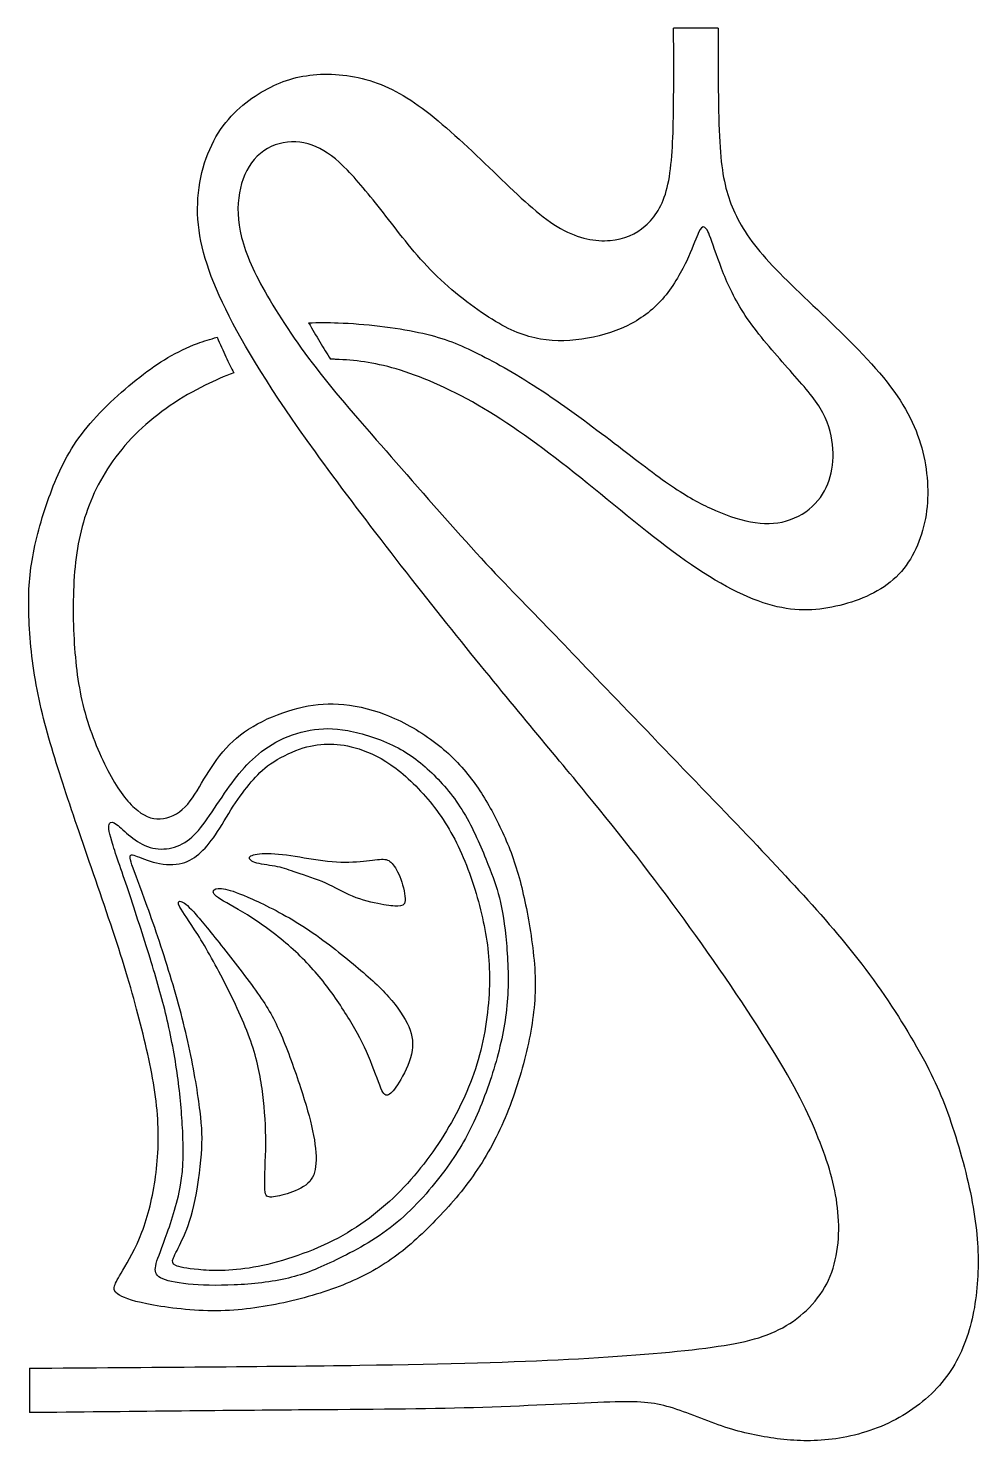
# Model space of a CAD drawing. Extents: x -11 to 8.6, y -2.9 to 35.2.
# Drawn here: x -2.826 to -0.276, y 13.493 to 17.286 of the extents above; entities that cross this region are included whole.
import ezdxf

# ---------------------------------------------------------------- set-up
doc = ezdxf.new("R2010")
doc.units = 0
doc.header["$MEASUREMENT"] = 0
doc.layers.add('LAYER_1', color=7, linetype='CONTINUOUS')

msp = doc.modelspace()

# ---------------------------------------------------------------- linework, layer by layer
at = {"layer": 'LAYER_1'}
for points, knots in [([(-2.8227, 13.68996), (-2.50197, 13.69215), (-2.18125, 13.69437), (-1.9369, 13.69787), (-1.9369, 13.69787), (-1.69255, 13.70137), (-1.52455, 13.70622), (-1.37707, 13.71384), (-1.37707, 13.71384), (-1.22958, 13.72147), (-1.10257, 13.73194), (-1.00894, 13.74398), (-1.00894, 13.74398), (-0.91531, 13.75603), (-0.85501, 13.76972), (-0.80237, 13.79865), (-0.80237, 13.79865), (-0.74973, 13.82757), (-0.70469, 13.87179), (-0.67939, 13.92644), (-0.67939, 13.92644), (-0.65408, 13.9811), (-0.64843, 14.04621), (-0.65406, 14.10849), (-0.65406, 14.10849), (-0.65969, 14.17079), (-0.67657, 14.23028), (-0.70189, 14.29537), (-0.70189, 14.29537), (-0.7272, 14.36048), (-0.76098, 14.43122), (-0.82085, 14.53006), (-0.82085, 14.53006), (-0.88073, 14.62893), (-0.96674, 14.75595), (-1.05113, 14.8729), (-1.05113, 14.8729), (-1.13553, 14.98984), (-1.21831, 15.09674), (-1.31074, 15.21006), (-1.31074, 15.21006), (-1.40317, 15.3234), (-1.50528, 15.44317), (-1.6387, 15.60832), (-1.6387, 15.60832), (-1.77213, 15.7735), (-1.9369, 15.98411), (-2.05585, 16.14887), (-2.05585, 16.14887), (-2.1748, 16.31364), (-2.24796, 16.43263), (-2.29657, 16.53187), (-2.29657, 16.53187), (-2.3452, 16.63114), (-2.36932, 16.71073), (-2.37172, 16.78749), (-2.37172, 16.78749), (-2.37415, 16.86424), (-2.35485, 16.93819), (-2.32271, 16.99404), (-2.32271, 16.99404), (-2.29056, 17.0499), (-2.24554, 17.08769), (-2.20094, 17.11421), (-2.20094, 17.11421), (-2.15633, 17.14073), (-2.11212, 17.156), (-2.06148, 17.16083), (-2.06148, 17.16083), (-2.01085, 17.16566), (-1.95378, 17.16001), (-1.89993, 17.14195), (-1.89993, 17.14195), (-1.84607, 17.12387), (-1.79542, 17.0933), (-1.73757, 17.0463), (-1.73757, 17.0463), (-1.6797, 16.99929), (-1.61457, 16.93577), (-1.55632, 16.87992), (-1.55632, 16.87992), (-1.49804, 16.82405), (-1.44659, 16.77582), (-1.39798, 16.7481), (-1.39798, 16.7481), (-1.34935, 16.72036), (-1.30351, 16.71312), (-1.26534, 16.71633), (-1.26534, 16.71633), (-1.22717, 16.71954), (-1.19661, 16.73323), (-1.1709, 16.75572), (-1.1709, 16.75572), (-1.14519, 16.77823), (-1.12426, 16.80958), (-1.11221, 16.85821), (-1.11221, 16.85821), (-1.10017, 16.90684), (-1.09694, 16.97275), (-1.09555, 17.04688), (-1.09555, 17.04688), (-1.09415, 17.12103), (-1.09461, 17.20339), (-1.09503, 17.28576)], [0, 0, 0, 0, 0.037037, 0.037037, 0.037037, 0.037037, 0.0740741, 0.0740741, 0.0740741, 0.0740741, 0.1111111, 0.1111111, 0.1111111, 0.1111111, 0.1481481, 0.1481481, 0.1481481, 0.1481481, 0.1851852, 0.1851852, 0.1851852, 0.1851852, 0.2222222, 0.2222222, 0.2222222, 0.2222222, 0.2592593, 0.2592593, 0.2592593, 0.2592593, 0.2962963, 0.2962963, 0.2962963, 0.2962963, 0.3333333, 0.3333333, 0.3333333, 0.3333333, 0.3703704, 0.3703704, 0.3703704, 0.3703704, 0.4074074, 0.4074074, 0.4074074, 0.4074074, 0.4444444, 0.4444444, 0.4444444, 0.4444444, 0.4814815, 0.4814815, 0.4814815, 0.4814815, 0.5185185, 0.5185185, 0.5185185, 0.5185185, 0.5555556, 0.5555556, 0.5555556, 0.5555556, 0.5925926, 0.5925926, 0.5925926, 0.5925926, 0.6296296, 0.6296296, 0.6296296, 0.6296296, 0.6666667, 0.6666667, 0.6666667, 0.6666667, 0.7037037, 0.7037037, 0.7037037, 0.7037037, 0.7407407, 0.7407407, 0.7407407, 0.7407407, 0.7777778, 0.7777778, 0.7777778, 0.7777778, 0.8148148, 0.8148148, 0.8148148, 0.8148148, 0.8518519, 0.8518519, 0.8518519, 0.8518519, 0.8888889, 0.8888889, 0.8888889, 0.8888889, 0.9259259, 0.9259259, 0.9259259, 0.9259259, 1, 1, 1, 1]), ([(-0.97567, 17.28576), (-0.97566, 17.17286), (-0.9756, 17.05993), (-0.97117, 16.98139), (-0.97117, 16.98139), (-0.96674, 16.90283), (-0.9579, 16.85861), (-0.94102, 16.81481), (-0.94102, 16.81481), (-0.92415, 16.77101), (-0.89921, 16.72759), (-0.85581, 16.67736), (-0.85581, 16.67736), (-0.81241, 16.62713), (-0.75052, 16.57006), (-0.68503, 16.50738), (-0.68503, 16.50738), (-0.61952, 16.44467), (-0.55038, 16.37634), (-0.50378, 16.31165), (-0.50378, 16.31165), (-0.45715, 16.24695), (-0.43304, 16.18585), (-0.42139, 16.12517), (-0.42139, 16.12517), (-0.40972, 16.06449), (-0.41053, 16.0042), (-0.42418, 15.94875), (-0.42418, 15.94875), (-0.43785, 15.89329), (-0.46439, 15.84263), (-0.50576, 15.80607), (-0.50576, 15.80607), (-0.54716, 15.76951), (-0.60344, 15.74698), (-0.66009, 15.73453), (-0.66009, 15.73453), (-0.71676, 15.72208), (-0.77383, 15.71966), (-0.84214, 15.74014), (-0.84214, 15.74014), (-0.91046, 15.76065), (-0.99006, 15.80406), (-1.07966, 15.86875), (-1.07966, 15.86875), (-1.16928, 15.93346), (-1.26897, 16.01947), (-1.3614, 16.093), (-1.3614, 16.093), (-1.45383, 16.16655), (-1.53904, 16.22766), (-1.6198, 16.27427), (-1.6198, 16.27427), (-1.70058, 16.32088), (-1.77694, 16.35305), (-1.83922, 16.37151), (-1.83922, 16.37151), (-1.90152, 16.38999), (-1.94975, 16.39484), (-2.00159, 16.39725), (-2.00159, 16.39725), (-2.00618, 16.39747), (-2.01083, 16.39765), (-2.01548, 16.39781)], [0, 0, 0, 0, 0.0588235, 0.0588235, 0.0588235, 0.0588235, 0.1176471, 0.1176471, 0.1176471, 0.1176471, 0.1764706, 0.1764706, 0.1764706, 0.1764706, 0.2352941, 0.2352941, 0.2352941, 0.2352941, 0.2941176, 0.2941176, 0.2941176, 0.2941176, 0.3529412, 0.3529412, 0.3529412, 0.3529412, 0.4117647, 0.4117647, 0.4117647, 0.4117647, 0.4705882, 0.4705882, 0.4705882, 0.4705882, 0.5294118, 0.5294118, 0.5294118, 0.5294118, 0.5882353, 0.5882353, 0.5882353, 0.5882353, 0.6470588, 0.6470588, 0.6470588, 0.6470588, 0.7058824, 0.7058824, 0.7058824, 0.7058824, 0.7647059, 0.7647059, 0.7647059, 0.7647059, 0.8235294, 0.8235294, 0.8235294, 0.8235294, 0.8823529, 0.8823529, 0.8823529, 0.8823529, 1, 1, 1, 1]), ([(-2.07398, 16.49511), (-2.04878, 16.49622), (-2.02266, 16.49637), (-1.99459, 16.49535), (-1.99459, 16.49535), (-1.92387, 16.49274), (-1.84064, 16.48266), (-1.77896, 16.46961), (-1.77896, 16.46961), (-1.71728, 16.45654), (-1.67707, 16.44046), (-1.62846, 16.41677), (-1.62846, 16.41677), (-1.57983, 16.39305), (-1.52276, 16.36169), (-1.45948, 16.32031), (-1.45948, 16.32031), (-1.39617, 16.27892), (-1.32662, 16.22746), (-1.26554, 16.18106), (-1.26554, 16.18106), (-1.20446, 16.13463), (-1.1518, 16.09324), (-1.1086, 16.06311), (-1.1086, 16.06311), (-1.06541, 16.03296), (-1.03163, 16.01406), (-0.99607, 15.9978), (-0.99607, 15.9978), (-0.96051, 15.98152), (-0.92311, 15.96784), (-0.88857, 15.96122), (-0.88857, 15.96122), (-0.85401, 15.95458), (-0.82224, 15.95499), (-0.79251, 15.96362), (-0.79251, 15.96362), (-0.76278, 15.97226), (-0.73504, 15.98914), (-0.71495, 16.01003), (-0.71495, 16.01003), (-0.69487, 16.03094), (-0.68238, 16.05585), (-0.67496, 16.08257), (-0.67496, 16.08257), (-0.66753, 16.1093), (-0.6651, 16.13786), (-0.66851, 16.16859), (-0.66851, 16.16859), (-0.67194, 16.19934), (-0.68118, 16.23229), (-0.70147, 16.26585), (-0.70147, 16.26585), (-0.72177, 16.2994), (-0.75312, 16.33356), (-0.78948, 16.37455), (-0.78948, 16.37455), (-0.82587, 16.41555), (-0.86726, 16.46337), (-0.89719, 16.50677), (-0.89719, 16.50677), (-0.92714, 16.55017), (-0.94564, 16.58918), (-0.96069, 16.62674), (-0.96069, 16.62674), (-0.97577, 16.66431), (-0.98743, 16.70051), (-0.99545, 16.722), (-0.99545, 16.722), (-1.00349, 16.74349), (-1.00794, 16.75034), (-1.01255, 16.75215), (-1.01255, 16.75215), (-1.01716, 16.75395), (-1.02201, 16.75073), (-1.02802, 16.73787), (-1.02802, 16.73787), (-1.03404, 16.72502), (-1.04129, 16.7025), (-1.05514, 16.67197), (-1.05514, 16.67197), (-1.069, 16.64144), (-1.08952, 16.60283), (-1.11522, 16.5707), (-1.11522, 16.5707), (-1.14094, 16.53854), (-1.17191, 16.51281), (-1.20767, 16.49352), (-1.20767, 16.49352), (-1.24343, 16.47424), (-1.28402, 16.46135), (-1.32582, 16.45393), (-1.32582, 16.45393), (-1.36761, 16.4465), (-1.41063, 16.44449), (-1.45202, 16.45153), (-1.45202, 16.45153), (-1.49342, 16.45856), (-1.5332, 16.47464), (-1.58204, 16.50477), (-1.58204, 16.50477), (-1.63087, 16.53492), (-1.68874, 16.57914), (-1.73817, 16.62855), (-1.73817, 16.62855), (-1.7876, 16.67798), (-1.82859, 16.73266), (-1.86656, 16.78147), (-1.86656, 16.78147), (-1.90455, 16.8303), (-1.93952, 16.87332), (-1.96985, 16.90465), (-1.96985, 16.90465), (-2.0002, 16.936), (-2.02592, 16.95571), (-2.05404, 16.96775), (-2.05404, 16.96775), (-2.08219, 16.9798), (-2.11274, 16.98425), (-2.14206, 16.97862), (-2.14206, 16.97862), (-2.17141, 16.97299), (-2.19955, 16.95731), (-2.22004, 16.9338), (-2.22004, 16.9338), (-2.24053, 16.91028), (-2.25341, 16.87893), (-2.25963, 16.84377), (-2.25963, 16.84377), (-2.26586, 16.80861), (-2.26546, 16.76961), (-2.25401, 16.72461), (-2.25401, 16.72461), (-2.24255, 16.6796), (-2.22004, 16.62855), (-2.18428, 16.56667), (-2.18428, 16.56667), (-2.1485, 16.50477), (-2.09947, 16.43202), (-2.04382, 16.3607), (-2.04382, 16.3607), (-1.98815, 16.28936), (-1.92583, 16.21942), (-1.85271, 16.13603), (-1.85271, 16.13603), (-1.77956, 16.05265), (-1.69555, 15.95579), (-1.62443, 15.87803), (-1.62443, 15.87803), (-1.55329, 15.80026), (-1.49502, 15.74158), (-1.43474, 15.6795), (-1.43474, 15.6795), (-1.37447, 15.6174), (-1.31215, 15.55187), (-1.23198, 15.46829), (-1.23198, 15.46829), (-1.1518, 15.3847), (-1.05374, 15.28301), (-0.97135, 15.19721), (-0.97135, 15.19721), (-0.88897, 15.11142), (-0.82224, 15.04146), (-0.75875, 14.97214), (-0.75875, 14.97214), (-0.69525, 14.90283), (-0.63496, 14.83409), (-0.57951, 14.76016), (-0.57951, 14.76016), (-0.52404, 14.68622), (-0.47341, 14.60702), (-0.43584, 14.53972), (-0.43584, 14.53972), (-0.39826, 14.47241), (-0.37374, 14.41693), (-0.35085, 14.34983), (-0.35085, 14.34983), (-0.32794, 14.28272), (-0.30661, 14.20393), (-0.29376, 14.13481), (-0.29376, 14.13481), (-0.28091, 14.06569), (-0.27647, 14.0062), (-0.27847, 13.94833), (-0.27847, 13.94833), (-0.28049, 13.89046), (-0.28893, 13.83419), (-0.30521, 13.78275), (-0.30521, 13.78275), (-0.32149, 13.73132), (-0.3456, 13.68467), (-0.38176, 13.6437), (-0.38176, 13.6437), (-0.41794, 13.60271), (-0.46617, 13.56733), (-0.51861, 13.54263), (-0.51861, 13.54263), (-0.57107, 13.51791), (-0.62774, 13.50382), (-0.67978, 13.49821), (-0.67978, 13.49821), (-0.73181, 13.49258), (-0.77926, 13.4954), (-0.82567, 13.50182), (-0.82567, 13.50182), (-0.87207, 13.50825), (-0.91751, 13.5183), (-0.96632, 13.53497), (-0.96632, 13.53497), (-1.01515, 13.55165), (-1.06741, 13.57496), (-1.11282, 13.58741), (-1.11282, 13.58741), (-1.15822, 13.59988), (-1.19682, 13.6015), (-1.28182, 13.5985), (-1.28182, 13.5985), (-1.36683, 13.59549), (-1.49826, 13.58783), (-1.63209, 13.58382), (-1.63209, 13.58382), (-1.76593, 13.57981), (-1.90218, 13.57941), (-2.101, 13.57783), (-2.101, 13.57783), (-2.29984, 13.57622), (-2.56127, 13.5734), (-2.8227, 13.57061)], [0, 0, 0, 0, 0.0172414, 0.0172414, 0.0172414, 0.0172414, 0.0344828, 0.0344828, 0.0344828, 0.0344828, 0.0517241, 0.0517241, 0.0517241, 0.0517241, 0.0689655, 0.0689655, 0.0689655, 0.0689655, 0.0862069, 0.0862069, 0.0862069, 0.0862069, 0.1034483, 0.1034483, 0.1034483, 0.1034483, 0.1206897, 0.1206897, 0.1206897, 0.1206897, 0.137931, 0.137931, 0.137931, 0.137931, 0.1551724, 0.1551724, 0.1551724, 0.1551724, 0.1724138, 0.1724138, 0.1724138, 0.1724138, 0.1896552, 0.1896552, 0.1896552, 0.1896552, 0.2068966, 0.2068966, 0.2068966, 0.2068966, 0.2241379, 0.2241379, 0.2241379, 0.2241379, 0.2413793, 0.2413793, 0.2413793, 0.2413793, 0.2586207, 0.2586207, 0.2586207, 0.2586207, 0.2758621, 0.2758621, 0.2758621, 0.2758621, 0.2931034, 0.2931034, 0.2931034, 0.2931034, 0.3103448, 0.3103448, 0.3103448, 0.3103448, 0.3275862, 0.3275862, 0.3275862, 0.3275862, 0.3448276, 0.3448276, 0.3448276, 0.3448276, 0.362069, 0.362069, 0.362069, 0.362069, 0.3793103, 0.3793103, 0.3793103, 0.3793103, 0.3965517, 0.3965517, 0.3965517, 0.3965517, 0.4137931, 0.4137931, 0.4137931, 0.4137931, 0.4310345, 0.4310345, 0.4310345, 0.4310345, 0.4482759, 0.4482759, 0.4482759, 0.4482759, 0.4655172, 0.4655172, 0.4655172, 0.4655172, 0.4827586, 0.4827586, 0.4827586, 0.4827586, 0.5, 0.5, 0.5, 0.5, 0.5172414, 0.5172414, 0.5172414, 0.5172414, 0.5344828, 0.5344828, 0.5344828, 0.5344828, 0.5517241, 0.5517241, 0.5517241, 0.5517241, 0.5689655, 0.5689655, 0.5689655, 0.5689655, 0.5862069, 0.5862069, 0.5862069, 0.5862069, 0.6034483, 0.6034483, 0.6034483, 0.6034483, 0.6206897, 0.6206897, 0.6206897, 0.6206897, 0.637931, 0.637931, 0.637931, 0.637931, 0.6551724, 0.6551724, 0.6551724, 0.6551724, 0.6724138, 0.6724138, 0.6724138, 0.6724138, 0.6896552, 0.6896552, 0.6896552, 0.6896552, 0.7068966, 0.7068966, 0.7068966, 0.7068966, 0.7241379, 0.7241379, 0.7241379, 0.7241379, 0.7413793, 0.7413793, 0.7413793, 0.7413793, 0.7586207, 0.7586207, 0.7586207, 0.7586207, 0.7758621, 0.7758621, 0.7758621, 0.7758621, 0.7931034, 0.7931034, 0.7931034, 0.7931034, 0.8103448, 0.8103448, 0.8103448, 0.8103448, 0.8275862, 0.8275862, 0.8275862, 0.8275862, 0.8448276, 0.8448276, 0.8448276, 0.8448276, 0.862069, 0.862069, 0.862069, 0.862069, 0.8793103, 0.8793103, 0.8793103, 0.8793103, 0.8965517, 0.8965517, 0.8965517, 0.8965517, 0.9137931, 0.9137931, 0.9137931, 0.9137931, 0.9310345, 0.9310345, 0.9310345, 0.9310345, 0.9482759, 0.9482759, 0.9482759, 0.9482759, 0.9655172, 0.9655172, 0.9655172, 0.9655172, 1, 1, 1, 1]), ([(-2.07398, 16.49511), (-2.06394, 16.47774), (-2.05386, 16.46035), (-2.04413, 16.44415), (-2.04413, 16.44415), (-2.03438, 16.42794), (-2.02492, 16.41287), (-2.01548, 16.39783)], [0, 0, 0, 0, 0.3333333, 0.3333333, 0.3333333, 0.3333333, 1, 1, 1, 1]), ([(-2.2747, 16.36098), (-2.29993, 16.35186), (-2.3255, 16.34091), (-2.35124, 16.32813), (-2.35124, 16.32813), (-2.4143, 16.2968), (-2.47864, 16.25416), (-2.53048, 16.20433), (-2.53048, 16.20433), (-2.58232, 16.1545), (-2.62171, 16.09743), (-2.64903, 16.03876), (-2.64903, 16.03876), (-2.67635, 15.98008), (-2.69165, 15.91979), (-2.69926, 15.8531), (-2.69926, 15.8531), (-2.7069, 15.78638), (-2.7069, 15.71322), (-2.70329, 15.64653), (-2.70329, 15.64653), (-2.69968, 15.57982), (-2.69243, 15.51952), (-2.67677, 15.45965), (-2.67677, 15.45965), (-2.6611, 15.39977), (-2.63698, 15.34028), (-2.61287, 15.29407), (-2.61287, 15.29407), (-2.58875, 15.24785), (-2.56464, 15.21489), (-2.54134, 15.1936), (-2.54134, 15.1936), (-2.51803, 15.1723), (-2.4955, 15.16265), (-2.47221, 15.16386), (-2.47221, 15.16386), (-2.4489, 15.16506), (-2.42478, 15.17713), (-2.4055, 15.19641), (-2.4055, 15.19641), (-2.38621, 15.21569), (-2.37172, 15.24223), (-2.35486, 15.27036), (-2.35486, 15.27036), (-2.33799, 15.29848), (-2.31868, 15.32823), (-2.29528, 15.35384), (-2.29528, 15.35384), (-2.27188, 15.37946), (-2.24435, 15.40097), (-2.21091, 15.41915), (-2.21091, 15.41915), (-2.17744, 15.43734), (-2.13805, 15.45223), (-2.10169, 15.46145), (-2.10169, 15.46145), (-2.06531, 15.47069), (-2.03195, 15.47432), (-1.99379, 15.47191), (-1.99379, 15.47191), (-1.9556, 15.46949), (-1.91258, 15.46105), (-1.86838, 15.44417), (-1.86838, 15.44417), (-1.82418, 15.42729), (-1.77874, 15.40198), (-1.73997, 15.37305), (-1.73997, 15.37305), (-1.7012, 15.3441), (-1.66903, 15.31155), (-1.64253, 15.27799), (-1.64253, 15.27799), (-1.61601, 15.24444), (-1.59509, 15.20986), (-1.5754, 15.1721), (-1.5754, 15.1721), (-1.55572, 15.13431), (-1.53721, 15.09332), (-1.52236, 15.04912), (-1.52236, 15.04912), (-1.50749, 15.00492), (-1.49622, 14.95747), (-1.48618, 14.90323), (-1.48618, 14.90323), (-1.47614, 14.84898), (-1.4673, 14.78787), (-1.46629, 14.73062), (-1.46629, 14.73062), (-1.46527, 14.67335), (-1.47213, 14.61989), (-1.48457, 14.56203), (-1.48457, 14.56203), (-1.49702, 14.50416), (-1.51512, 14.44185), (-1.53802, 14.38379), (-1.53802, 14.38379), (-1.56093, 14.32572), (-1.58867, 14.27184), (-1.6208, 14.22363), (-1.6208, 14.22363), (-1.65296, 14.1754), (-1.68954, 14.13279), (-1.7271, 14.09342), (-1.7271, 14.09342), (-1.76469, 14.05403), (-1.80328, 14.01785), (-1.84487, 13.98772), (-1.84487, 13.98772), (-1.88646, 13.95757), (-1.93108, 13.93346), (-1.98272, 13.91297), (-1.98272, 13.91297), (-2.03436, 13.89246), (-2.09305, 13.87558), (-2.15192, 13.86334), (-2.15192, 13.86334), (-2.2108, 13.85107), (-2.26987, 13.84343), (-2.33295, 13.84403), (-2.33295, 13.84403), (-2.39606, 13.84463), (-2.46319, 13.85347), (-2.50779, 13.86252), (-2.50779, 13.86252), (-2.55239, 13.87156), (-2.57452, 13.88082), (-2.58576, 13.88863), (-2.58576, 13.88863), (-2.59701, 13.89647), (-2.59741, 13.90292), (-2.5946, 13.91135), (-2.5946, 13.91135), (-2.5918, 13.91978), (-2.58575, 13.93025), (-2.57229, 13.95314), (-2.57229, 13.95314), (-2.55884, 13.97605), (-2.53792, 14.01143), (-2.52126, 14.05483), (-2.52126, 14.05483), (-2.50458, 14.09823), (-2.49211, 14.14968), (-2.4847, 14.20473), (-2.4847, 14.20473), (-2.47726, 14.25979), (-2.47483, 14.31847), (-2.48065, 14.38215), (-2.48065, 14.38215), (-2.48648, 14.44586), (-2.50057, 14.51461), (-2.51803, 14.58593), (-2.51803, 14.58593), (-2.53551, 14.65727), (-2.55644, 14.73122), (-2.58356, 14.81601), (-2.58356, 14.81601), (-2.61068, 14.9008), (-2.64404, 14.99648), (-2.67356, 15.08187), (-2.67356, 15.08187), (-2.70311, 15.16727), (-2.72885, 15.24243), (-2.75114, 15.31436), (-2.75114, 15.31436), (-2.77345, 15.3863), (-2.79233, 15.45503), (-2.80478, 15.52375), (-2.80478, 15.52375), (-2.81725, 15.59247), (-2.82328, 15.6612), (-2.82469, 15.71907), (-2.82469, 15.71907), (-2.82611, 15.77694), (-2.82286, 15.82397), (-2.81242, 15.87761), (-2.81242, 15.87761), (-2.80197, 15.93127), (-2.78429, 15.99157), (-2.763, 16.04721), (-2.763, 16.04721), (-2.7417, 16.10288), (-2.71678, 16.15392), (-2.67599, 16.20555), (-2.67599, 16.20555), (-2.6352, 16.25719), (-2.57853, 16.30947), (-2.52689, 16.34984), (-2.52689, 16.34984), (-2.47525, 16.39023), (-2.42861, 16.41877), (-2.37196, 16.43986), (-2.37196, 16.43986), (-2.3553, 16.44606), (-2.33775, 16.45162), (-2.31974, 16.45661)], [0, 0, 0, 0, 0.02, 0.02, 0.02, 0.02, 0.04, 0.04, 0.04, 0.04, 0.06, 0.06, 0.06, 0.06, 0.08, 0.08, 0.08, 0.08, 0.1, 0.1, 0.1, 0.1, 0.12, 0.12, 0.12, 0.12, 0.14, 0.14, 0.14, 0.14, 0.16, 0.16, 0.16, 0.16, 0.18, 0.18, 0.18, 0.18, 0.2, 0.2, 0.2, 0.2, 0.22, 0.22, 0.22, 0.22, 0.24, 0.24, 0.24, 0.24, 0.26, 0.26, 0.26, 0.26, 0.28, 0.28, 0.28, 0.28, 0.3, 0.3, 0.3, 0.3, 0.32, 0.32, 0.32, 0.32, 0.34, 0.34, 0.34, 0.34, 0.36, 0.36, 0.36, 0.36, 0.38, 0.38, 0.38, 0.38, 0.4, 0.4, 0.4, 0.4, 0.42, 0.42, 0.42, 0.42, 0.44, 0.44, 0.44, 0.44, 0.46, 0.46, 0.46, 0.46, 0.48, 0.48, 0.48, 0.48, 0.5, 0.5, 0.5, 0.5, 0.52, 0.52, 0.52, 0.52, 0.54, 0.54, 0.54, 0.54, 0.56, 0.56, 0.56, 0.56, 0.58, 0.58, 0.58, 0.58, 0.6, 0.6, 0.6, 0.6, 0.62, 0.62, 0.62, 0.62, 0.64, 0.64, 0.64, 0.64, 0.66, 0.66, 0.66, 0.66, 0.68, 0.68, 0.68, 0.68, 0.7, 0.7, 0.7, 0.7, 0.72, 0.72, 0.72, 0.72, 0.74, 0.74, 0.74, 0.74, 0.76, 0.76, 0.76, 0.76, 0.78, 0.78, 0.78, 0.78, 0.8, 0.8, 0.8, 0.8, 0.82, 0.82, 0.82, 0.82, 0.84, 0.84, 0.84, 0.84, 0.86, 0.86, 0.86, 0.86, 0.88, 0.88, 0.88, 0.88, 0.9, 0.9, 0.9, 0.9, 0.92, 0.92, 0.92, 0.92, 0.94, 0.94, 0.94, 0.94, 0.96, 0.96, 0.96, 0.96, 1, 1, 1, 1]), ([(-2.31974, 16.45661), (-2.31156, 16.4384), (-2.30337, 16.4202), (-2.29588, 16.40426), (-2.29588, 16.40426), (-2.28837, 16.38832), (-2.28152, 16.37465), (-2.2747, 16.36098)], [0, 0, 0, 0, 0.3333333, 0.3333333, 0.3333333, 0.3333333, 1, 1, 1, 1]), ([(-1.59306, 15.04285), (-1.60774, 15.07941), (-1.62866, 15.13006), (-1.65356, 15.17306), (-1.65356, 15.17306), (-1.67847, 15.21606), (-1.70744, 15.25144), (-1.73817, 15.28197), (-1.73817, 15.28197), (-1.7689, 15.31252), (-1.80147, 15.33824), (-1.84164, 15.35852), (-1.84164, 15.35852), (-1.88183, 15.37883), (-1.92966, 15.3937), (-1.96883, 15.40094), (-1.96883, 15.40094), (-2.00802, 15.40817), (-2.03859, 15.40777), (-2.07012, 15.40196), (-2.07012, 15.40196), (-2.10167, 15.39612), (-2.13422, 15.38484), (-2.16195, 15.36979), (-2.16195, 15.36979), (-2.18967, 15.35471), (-2.2126, 15.33583), (-2.23229, 15.31634), (-2.23229, 15.31634), (-2.25197, 15.29686), (-2.26845, 15.27674), (-2.28613, 15.25204), (-2.28613, 15.25204), (-2.30381, 15.22732), (-2.32271, 15.19796), (-2.33959, 15.17346), (-2.33959, 15.17346), (-2.35647, 15.14895), (-2.37134, 15.12924), (-2.38762, 15.11479), (-2.38762, 15.11479), (-2.40389, 15.10032), (-2.42157, 15.09108), (-2.44066, 15.08646), (-2.44066, 15.08646), (-2.45974, 15.08183), (-2.48027, 15.08183), (-2.49935, 15.08745), (-2.49935, 15.08745), (-2.51843, 15.09308), (-2.53611, 15.10435), (-2.55137, 15.11659), (-2.55137, 15.11659), (-2.56664, 15.12884), (-2.57953, 15.14213), (-2.58915, 15.14915), (-2.58915, 15.14915), (-2.5988, 15.15618), (-2.60525, 15.15698), (-2.60826, 15.15137), (-2.60826, 15.15137), (-2.61126, 15.14574), (-2.61086, 15.13367), (-2.60222, 15.10414), (-2.60222, 15.10414), (-2.59358, 15.07462), (-2.57671, 15.02757), (-2.55762, 14.97092), (-2.55762, 14.97092), (-2.53854, 14.91425), (-2.51721, 14.84793), (-2.49955, 14.79068), (-2.49955, 14.79068), (-2.48187, 14.73341), (-2.46778, 14.68516), (-2.45553, 14.63334), (-2.45553, 14.63334), (-2.44328, 14.5815), (-2.43282, 14.52602), (-2.4256, 14.47398), (-2.4256, 14.47398), (-2.41837, 14.42194), (-2.41434, 14.37331), (-2.41193, 14.3257), (-2.41193, 14.3257), (-2.40953, 14.27807), (-2.40871, 14.23143), (-2.41755, 14.18102), (-2.41755, 14.18102), (-2.42639, 14.13058), (-2.44489, 14.0763), (-2.45854, 14.03873), (-2.45854, 14.03873), (-2.47221, 14.00117), (-2.48105, 13.98024), (-2.48426, 13.96499), (-2.48426, 13.96499), (-2.48748, 13.94971), (-2.48506, 13.94007), (-2.47101, 13.93245), (-2.47101, 13.93245), (-2.45694, 13.92482), (-2.43122, 13.91917), (-2.39726, 13.91576), (-2.39726, 13.91576), (-2.3633, 13.91235), (-2.32111, 13.91113), (-2.2735, 13.91333), (-2.2735, 13.91333), (-2.22587, 13.91554), (-2.17279, 13.92119), (-2.12799, 13.93183), (-2.12799, 13.93183), (-2.08319, 13.94248), (-2.04661, 13.95815), (-2, 13.98085), (-2, 13.98085), (-1.95338, 14.00356), (-1.89671, 14.03332), (-1.84607, 14.07369), (-1.84607, 14.07369), (-1.79544, 14.11409), (-1.75082, 14.16514), (-1.71546, 14.21195), (-1.71546, 14.21195), (-1.6801, 14.25877), (-1.65396, 14.30137), (-1.63067, 14.3514), (-1.63067, 14.3514), (-1.60735, 14.40144), (-1.58685, 14.45891), (-1.57139, 14.51335), (-1.57139, 14.51335), (-1.55592, 14.56781), (-1.54545, 14.61927), (-1.54124, 14.67291), (-1.54124, 14.67291), (-1.53701, 14.72655), (-1.53904, 14.78244), (-1.54345, 14.83085), (-1.54345, 14.83085), (-1.54786, 14.87928), (-1.55471, 14.92027), (-1.56233, 14.952), (-1.56233, 14.952), (-1.56997, 14.98375), (-1.57841, 15.00628), (-1.59306, 15.04285)], [0, 0, 0, 0, 0.0263158, 0.0263158, 0.0263158, 0.0263158, 0.0526316, 0.0526316, 0.0526316, 0.0526316, 0.0789474, 0.0789474, 0.0789474, 0.0789474, 0.1052632, 0.1052632, 0.1052632, 0.1052632, 0.1315789, 0.1315789, 0.1315789, 0.1315789, 0.1578947, 0.1578947, 0.1578947, 0.1578947, 0.1842105, 0.1842105, 0.1842105, 0.1842105, 0.2105263, 0.2105263, 0.2105263, 0.2105263, 0.2368421, 0.2368421, 0.2368421, 0.2368421, 0.2631579, 0.2631579, 0.2631579, 0.2631579, 0.2894737, 0.2894737, 0.2894737, 0.2894737, 0.3157895, 0.3157895, 0.3157895, 0.3157895, 0.3421053, 0.3421053, 0.3421053, 0.3421053, 0.3684211, 0.3684211, 0.3684211, 0.3684211, 0.3947368, 0.3947368, 0.3947368, 0.3947368, 0.4210526, 0.4210526, 0.4210526, 0.4210526, 0.4473684, 0.4473684, 0.4473684, 0.4473684, 0.4736842, 0.4736842, 0.4736842, 0.4736842, 0.5, 0.5, 0.5, 0.5, 0.5263158, 0.5263158, 0.5263158, 0.5263158, 0.5526316, 0.5526316, 0.5526316, 0.5526316, 0.5789474, 0.5789474, 0.5789474, 0.5789474, 0.6052632, 0.6052632, 0.6052632, 0.6052632, 0.6315789, 0.6315789, 0.6315789, 0.6315789, 0.6578947, 0.6578947, 0.6578947, 0.6578947, 0.6842105, 0.6842105, 0.6842105, 0.6842105, 0.7105263, 0.7105263, 0.7105263, 0.7105263, 0.7368421, 0.7368421, 0.7368421, 0.7368421, 0.7631579, 0.7631579, 0.7631579, 0.7631579, 0.7894737, 0.7894737, 0.7894737, 0.7894737, 0.8157895, 0.8157895, 0.8157895, 0.8157895, 0.8421053, 0.8421053, 0.8421053, 0.8421053, 0.8684211, 0.8684211, 0.8684211, 0.8684211, 0.8947368, 0.8947368, 0.8947368, 0.8947368, 0.9210526, 0.9210526, 0.9210526, 0.9210526, 0.9473684, 0.9473684, 0.9473684, 0.9473684, 1, 1, 1, 1]), ([(-2.44952, 14.7575), (-2.42801, 14.68798), (-2.40951, 14.61965), (-2.39525, 14.55396), (-2.39525, 14.55396), (-2.38098, 14.48825), (-2.37094, 14.42513), (-2.36533, 14.37953), (-2.36533, 14.37953), (-2.35969, 14.33392), (-2.35847, 14.30578), (-2.36168, 14.2642), (-2.36168, 14.2642), (-2.36491, 14.22261), (-2.37254, 14.16753), (-2.38199, 14.12615), (-2.38199, 14.12615), (-2.39143, 14.08476), (-2.40269, 14.05702), (-2.41294, 14.03493), (-2.41294, 14.03493), (-2.42318, 14.01282), (-2.43242, 13.99634), (-2.43663, 13.98569), (-2.43663, 13.98569), (-2.44086, 13.97505), (-2.44006, 13.9702), (-2.43062, 13.96579), (-2.43062, 13.96579), (-2.42117, 13.96138), (-2.40307, 13.95735), (-2.36932, 13.95434), (-2.36932, 13.95434), (-2.33556, 13.95134), (-2.28613, 13.94931), (-2.22164, 13.96076), (-2.22164, 13.96076), (-2.15714, 13.97222), (-2.07754, 13.99714), (-2.00802, 14.0325), (-2.00802, 14.0325), (-1.9385, 14.06786), (-1.87903, 14.1137), (-1.82779, 14.16594), (-1.82779, 14.16594), (-1.77655, 14.21818), (-1.73354, 14.27685), (-1.69778, 14.33813), (-1.69778, 14.33813), (-1.66202, 14.39941), (-1.63347, 14.46333), (-1.61539, 14.53043), (-1.61539, 14.53043), (-1.59731, 14.59754), (-1.58967, 14.6679), (-1.58907, 14.72898), (-1.58907, 14.72898), (-1.58845, 14.79006), (-1.5949, 14.84191), (-1.60775, 14.89876), (-1.60775, 14.89876), (-1.6206, 14.95563), (-1.63991, 15.01755), (-1.6636, 15.07099), (-1.6636, 15.07099), (-1.68731, 15.12443), (-1.71546, 15.16945), (-1.74819, 15.20962), (-1.74819, 15.20962), (-1.78095, 15.24982), (-1.81835, 15.28519), (-1.85351, 15.30949), (-1.85351, 15.30949), (-1.88867, 15.33381), (-1.92162, 15.34709), (-1.94955, 15.35491), (-1.94955, 15.35491), (-1.97747, 15.36275), (-2.0004, 15.36517), (-2.0239, 15.36457), (-2.0239, 15.36457), (-2.04741, 15.36397), (-2.07152, 15.36033), (-2.09824, 15.3511), (-2.09824, 15.3511), (-2.12497, 15.34186), (-2.15433, 15.32697), (-2.17622, 15.31192), (-2.17622, 15.31192), (-2.19811, 15.29684), (-2.2126, 15.28157), (-2.22806, 15.26308), (-2.22806, 15.26308), (-2.24353, 15.2446), (-2.26001, 15.22288), (-2.27629, 15.19778), (-2.27629, 15.19778), (-2.29256, 15.17266), (-2.30864, 15.14412), (-2.3239, 15.12162), (-2.3239, 15.12162), (-2.33917, 15.09911), (-2.35366, 15.08264), (-2.36892, 15.06959), (-2.36892, 15.06959), (-2.38419, 15.05652), (-2.40027, 15.04688), (-2.42136, 15.04327), (-2.42136, 15.04327), (-2.44246, 15.03964), (-2.4686, 15.04204), (-2.49109, 15.04806), (-2.49109, 15.04806), (-2.5136, 15.05409), (-2.5325, 15.06375), (-2.54295, 15.06656), (-2.54295, 15.06656), (-2.55339, 15.06939), (-2.5554, 15.06534), (-2.55019, 15.04788), (-2.55019, 15.04788), (-2.54495, 15.0304), (-2.53249, 14.99943), (-2.514, 14.94861), (-2.514, 14.94861), (-2.49552, 14.89778), (-2.47101, 14.82702), (-2.44952, 14.7575)], [0, 0, 0, 0, 0.030303, 0.030303, 0.030303, 0.030303, 0.0606061, 0.0606061, 0.0606061, 0.0606061, 0.0909091, 0.0909091, 0.0909091, 0.0909091, 0.1212121, 0.1212121, 0.1212121, 0.1212121, 0.1515152, 0.1515152, 0.1515152, 0.1515152, 0.1818182, 0.1818182, 0.1818182, 0.1818182, 0.2121212, 0.2121212, 0.2121212, 0.2121212, 0.2424242, 0.2424242, 0.2424242, 0.2424242, 0.2727273, 0.2727273, 0.2727273, 0.2727273, 0.3030303, 0.3030303, 0.3030303, 0.3030303, 0.3333333, 0.3333333, 0.3333333, 0.3333333, 0.3636364, 0.3636364, 0.3636364, 0.3636364, 0.3939394, 0.3939394, 0.3939394, 0.3939394, 0.4242424, 0.4242424, 0.4242424, 0.4242424, 0.4545455, 0.4545455, 0.4545455, 0.4545455, 0.4848485, 0.4848485, 0.4848485, 0.4848485, 0.5151515, 0.5151515, 0.5151515, 0.5151515, 0.5454545, 0.5454545, 0.5454545, 0.5454545, 0.5757576, 0.5757576, 0.5757576, 0.5757576, 0.6060606, 0.6060606, 0.6060606, 0.6060606, 0.6363636, 0.6363636, 0.6363636, 0.6363636, 0.6666667, 0.6666667, 0.6666667, 0.6666667, 0.6969697, 0.6969697, 0.6969697, 0.6969697, 0.7272727, 0.7272727, 0.7272727, 0.7272727, 0.7575758, 0.7575758, 0.7575758, 0.7575758, 0.7878788, 0.7878788, 0.7878788, 0.7878788, 0.8181818, 0.8181818, 0.8181818, 0.8181818, 0.8484848, 0.8484848, 0.8484848, 0.8484848, 0.8787879, 0.8787879, 0.8787879, 0.8787879, 0.9090909, 0.9090909, 0.9090909, 0.9090909, 0.9393939, 0.9393939, 0.9393939, 0.9393939, 1, 1, 1, 1]), ([(-2.10508, 15.01955), (-2.08359, 15.01232), (-2.05342, 15.00306), (-2.02792, 14.99161), (-2.02792, 14.99161), (-2.00241, 14.98016), (-1.9815, 14.96648), (-1.9564, 14.95625), (-1.9564, 14.95625), (-1.93128, 14.94601), (-1.90192, 14.93915), (-1.88043, 14.93514), (-1.88043, 14.93514), (-1.85894, 14.93113), (-1.84525, 14.92991), (-1.83461, 14.93011), (-1.83461, 14.93011), (-1.82396, 14.93031), (-1.81633, 14.93194), (-1.81532, 14.94499), (-1.81532, 14.94499), (-1.8143, 14.95805), (-1.81995, 14.98257), (-1.82697, 15.00205), (-1.82697, 15.00205), (-1.83401, 15.02154), (-1.84245, 15.03603), (-1.85028, 15.04465), (-1.85028, 15.04465), (-1.85812, 15.05329), (-1.86536, 15.05612), (-1.87861, 15.05572), (-1.87861, 15.05572), (-1.89188, 15.05531), (-1.91118, 15.05169), (-1.93588, 15.04968), (-1.93588, 15.04968), (-1.96059, 15.04768), (-1.99076, 15.04728), (-2.02329, 15.05068), (-2.02329, 15.05068), (-2.05585, 15.05409), (-2.09083, 15.06135), (-2.12176, 15.06576), (-2.12176, 15.06576), (-2.15271, 15.07017), (-2.17965, 15.07179), (-2.19893, 15.07079), (-2.19893, 15.07079), (-2.21822, 15.06979), (-2.22988, 15.06616), (-2.23229, 15.06115), (-2.23229, 15.06115), (-2.23469, 15.05612), (-2.22786, 15.04968), (-2.213, 15.04547), (-2.213, 15.04547), (-2.19813, 15.04124), (-2.1752, 15.03924), (-2.15734, 15.03563), (-2.15734, 15.03563), (-2.13946, 15.03202), (-2.12657, 15.02677), (-2.10508, 15.01955)], [0, 0, 0, 0, 0.0588235, 0.0588235, 0.0588235, 0.0588235, 0.1176471, 0.1176471, 0.1176471, 0.1176471, 0.1764706, 0.1764706, 0.1764706, 0.1764706, 0.2352941, 0.2352941, 0.2352941, 0.2352941, 0.2941176, 0.2941176, 0.2941176, 0.2941176, 0.3529412, 0.3529412, 0.3529412, 0.3529412, 0.4117647, 0.4117647, 0.4117647, 0.4117647, 0.4705882, 0.4705882, 0.4705882, 0.4705882, 0.5294118, 0.5294118, 0.5294118, 0.5294118, 0.5882353, 0.5882353, 0.5882353, 0.5882353, 0.6470588, 0.6470588, 0.6470588, 0.6470588, 0.7058824, 0.7058824, 0.7058824, 0.7058824, 0.7647059, 0.7647059, 0.7647059, 0.7647059, 0.8235294, 0.8235294, 0.8235294, 0.8235294, 0.8823529, 0.8823529, 0.8823529, 0.8823529, 1, 1, 1, 1]), ([(-1.95498, 14.77518), (-1.99395, 14.80774), (-2.04059, 14.84474), (-2.0892, 14.87587), (-2.0892, 14.87587), (-2.13783, 14.90702), (-2.18849, 14.93234), (-2.22445, 14.94859), (-2.22445, 14.94859), (-2.26041, 14.96487), (-2.28172, 14.97213), (-2.29738, 14.97533), (-2.29738, 14.97533), (-2.31305, 14.97854), (-2.32311, 14.97774), (-2.32752, 14.97373), (-2.32752, 14.97373), (-2.33195, 14.96972), (-2.33075, 14.96247), (-2.31589, 14.95204), (-2.31589, 14.95204), (-2.30102, 14.9416), (-2.27246, 14.92791), (-2.23812, 14.90642), (-2.23812, 14.90642), (-2.20376, 14.88493), (-2.16355, 14.85556), (-2.12819, 14.82483), (-2.12819, 14.82483), (-2.09283, 14.79408), (-2.06228, 14.76193), (-2.03536, 14.72817), (-2.03536, 14.72817), (-2.00844, 14.69442), (-1.98511, 14.65904), (-1.96482, 14.6255), (-1.96482, 14.6255), (-1.94454, 14.59195), (-1.92726, 14.56018), (-1.9132, 14.52724), (-1.9132, 14.52724), (-1.89913, 14.49428), (-1.88827, 14.46011), (-1.88025, 14.44163), (-1.88025, 14.44163), (-1.87221, 14.42314), (-1.86696, 14.42032), (-1.85974, 14.42393), (-1.85974, 14.42393), (-1.85251, 14.42756), (-1.84325, 14.43762), (-1.8312, 14.4573), (-1.8312, 14.4573), (-1.81915, 14.47699), (-1.80426, 14.50635), (-1.79824, 14.53245), (-1.79824, 14.53245), (-1.79221, 14.55857), (-1.79504, 14.5815), (-1.80568, 14.6066), (-1.80568, 14.6066), (-1.81633, 14.63172), (-1.83483, 14.65906), (-1.85972, 14.68678), (-1.85972, 14.68678), (-1.88464, 14.7145), (-1.91601, 14.74265), (-1.95498, 14.77518)], [0, 0, 0, 0, 0.0555556, 0.0555556, 0.0555556, 0.0555556, 0.1111111, 0.1111111, 0.1111111, 0.1111111, 0.1666667, 0.1666667, 0.1666667, 0.1666667, 0.2222222, 0.2222222, 0.2222222, 0.2222222, 0.2777778, 0.2777778, 0.2777778, 0.2777778, 0.3333333, 0.3333333, 0.3333333, 0.3333333, 0.3888889, 0.3888889, 0.3888889, 0.3888889, 0.4444444, 0.4444444, 0.4444444, 0.4444444, 0.5, 0.5, 0.5, 0.5, 0.5555556, 0.5555556, 0.5555556, 0.5555556, 0.6111111, 0.6111111, 0.6111111, 0.6111111, 0.6666667, 0.6666667, 0.6666667, 0.6666667, 0.7222222, 0.7222222, 0.7222222, 0.7222222, 0.7777778, 0.7777778, 0.7777778, 0.7777778, 0.8333333, 0.8333333, 0.8333333, 0.8333333, 0.8888889, 0.8888889, 0.8888889, 0.8888889, 1, 1, 1, 1]), ([(-2.21098, 14.69662), (-2.2387, 14.73621), (-2.27691, 14.78484), (-2.30844, 14.82461), (-2.30844, 14.82461), (-2.33999, 14.8644), (-2.36491, 14.89537), (-2.38239, 14.91446), (-2.38239, 14.91446), (-2.39987, 14.93354), (-2.40993, 14.94078), (-2.41654, 14.94258), (-2.41654, 14.94258), (-2.42318, 14.9444), (-2.4264, 14.94076), (-2.41917, 14.9271), (-2.41917, 14.9271), (-2.41193, 14.91345), (-2.39423, 14.88972), (-2.37154, 14.85336), (-2.37154, 14.85336), (-2.34883, 14.817), (-2.32109, 14.76796), (-2.29457, 14.71552), (-2.29457, 14.71552), (-2.26805, 14.66307), (-2.24273, 14.6072), (-2.22625, 14.55817), (-2.22625, 14.55817), (-2.20978, 14.50914), (-2.20214, 14.46694), (-2.19693, 14.42415), (-2.19693, 14.42415), (-2.19169, 14.38135), (-2.18887, 14.33793), (-2.18907, 14.29313), (-2.18907, 14.29313), (-2.18927, 14.24833), (-2.1925, 14.20209), (-2.1919, 14.17739), (-2.1919, 14.17739), (-2.19129, 14.15267), (-2.18686, 14.14945), (-2.17682, 14.14925), (-2.17682, 14.14925), (-2.16678, 14.14905), (-2.1511, 14.15187), (-2.13202, 14.15789), (-2.13202, 14.15789), (-2.11294, 14.16392), (-2.09041, 14.17318), (-2.07615, 14.18623), (-2.07615, 14.18623), (-2.0619, 14.1993), (-2.05585, 14.21618), (-2.05444, 14.23967), (-2.05444, 14.23967), (-2.05304, 14.26318), (-2.05627, 14.29335), (-2.06328, 14.32709), (-2.06328, 14.32709), (-2.07032, 14.36084), (-2.08118, 14.39823), (-2.09604, 14.44363), (-2.09604, 14.44363), (-2.11091, 14.48904), (-2.12981, 14.54251), (-2.1479, 14.58449), (-2.1479, 14.58449), (-2.16598, 14.62649), (-2.18326, 14.65705), (-2.21098, 14.69662)], [0, 0, 0, 0, 0.0526316, 0.0526316, 0.0526316, 0.0526316, 0.1052632, 0.1052632, 0.1052632, 0.1052632, 0.1578947, 0.1578947, 0.1578947, 0.1578947, 0.2105263, 0.2105263, 0.2105263, 0.2105263, 0.2631579, 0.2631579, 0.2631579, 0.2631579, 0.3157895, 0.3157895, 0.3157895, 0.3157895, 0.3684211, 0.3684211, 0.3684211, 0.3684211, 0.4210526, 0.4210526, 0.4210526, 0.4210526, 0.4736842, 0.4736842, 0.4736842, 0.4736842, 0.5263158, 0.5263158, 0.5263158, 0.5263158, 0.5789474, 0.5789474, 0.5789474, 0.5789474, 0.6315789, 0.6315789, 0.6315789, 0.6315789, 0.6842105, 0.6842105, 0.6842105, 0.6842105, 0.7368421, 0.7368421, 0.7368421, 0.7368421, 0.7894737, 0.7894737, 0.7894737, 0.7894737, 0.8421053, 0.8421053, 0.8421053, 0.8421053, 0.8947368, 0.8947368, 0.8947368, 0.8947368, 1, 1, 1, 1])]:
    msp.add_open_spline(points, degree=3, knots=knots, dxfattribs=at)
for points in [[(-0.97567, 17.28576), (-0.97567, 17.28576), (-1.09503, 17.28576), (-1.09503, 17.28576)], [(-2.8227, 13.68996), (-2.8227, 13.68996), (-2.8227, 13.57061), (-2.8227, 13.57061)]]:
    msp.add_open_spline(points, degree=3, dxfattribs=at)

doc.saveas('drawing.dxf')
